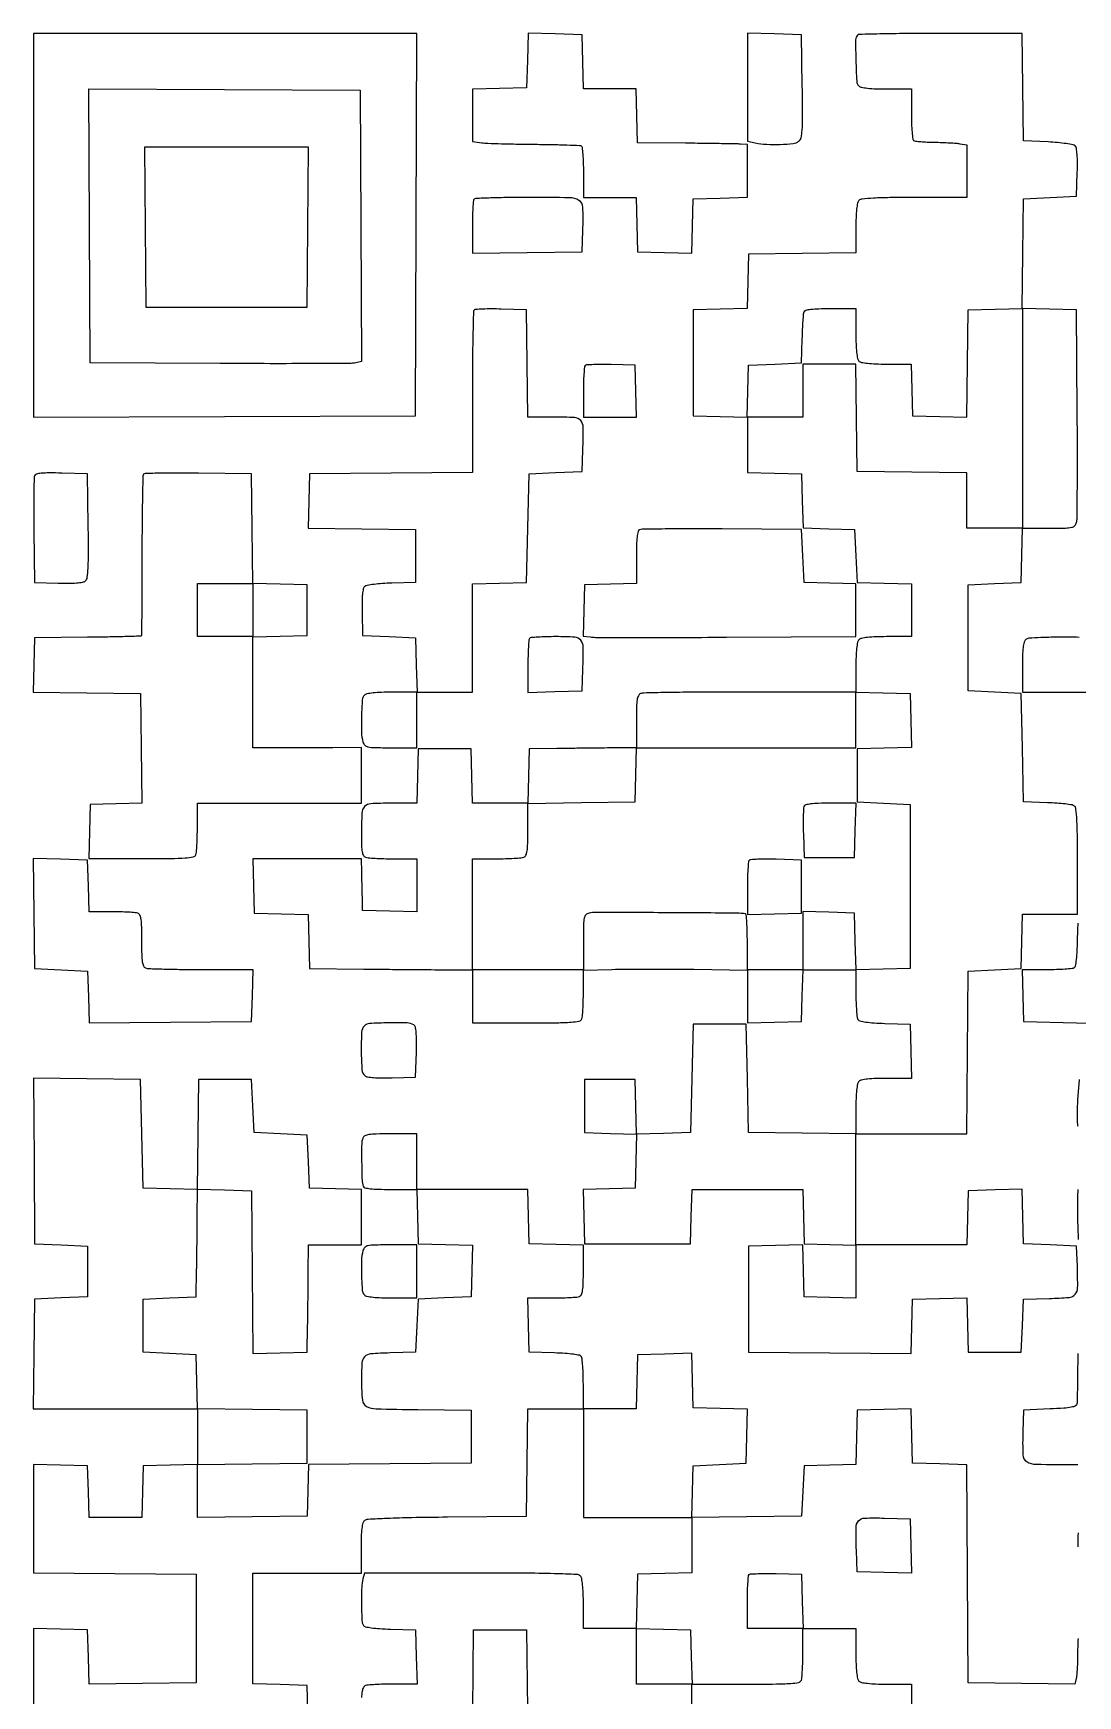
# Model space of a CAD drawing. Extents: x 179 to 1071, y 112 to 1107.
# Drawn here: x 179 to 593, y 448 to 1107 of the extents above; entities that cross this region are included whole.
import ezdxf

# ---------------------------------------------------------------- set-up
doc = ezdxf.new("R2010")
doc.units = 0

msp = doc.modelspace()

# ---------------------------------------------------------------- linework, layer by layer
for points in [[(179, 1030.993714), (179, 954.987428), (254.75, 955.243714), (330.5, 955.5), (330.756286, 1031.25), (331.012572, 1107), (255.006286, 1107), (179, 1107)], [(223.235953, 1030.25), (223.5, 998.5), (255.5, 998.5), (287.5, 998.5), (287.764047, 1030.25), (288.028094, 1062), (255.5, 1062), (222.971906, 1062)], [(266, 878.5), (266, 868), (255, 868), (244, 868), (244, 878.5), (244, 889), (255, 889), (266, 889)], [(439.783832, 463.75), (440.067663, 453), (429.033832, 453), (418, 453), (418, 464.033832), (418, 475.067663), (428.75, 474.783832), (439.5, 474.5)]]:
    msp.add_lwpolyline(points, close=True)
for points in [[(505.666667, 1106.333333, 0.198875), (504.892492, 1104.464691, 0.006657), (505.000141, 1096.291387, 0.006951), (505.329065, 1088.151095, 0.184841), (506.2, 1086.2, 0.150969), (507.200304, 1085.671932, 0.019349), (509.630442, 1085.311224, 0.018472), (512.928253, 1085.074295, 0.008695), (517.2, 1085), (527, 1085), (527, 1075.059017, 0.008604), (527.066269, 1071.208327, 0.013124), (527.268904, 1067.872006, 0.007655), (527.550721, 1065.124555, 0.228795), (527.915418, 1064.552274, 0.111988), (528.58058, 1064.324048, 0.006619), (530.716466, 1064.122159, 0.009715), (533.289116, 1063.963546, 0.006992), (536.165418, 1063.882522, -0.005241), (539.17514, 1063.808289, -0.005397), (542.153279, 1063.67139, -0.005231), (544.731652, 1063.497881, -0.022795), (546.25, 1063.309809), (549, 1062.841089), (549, 1052.420545), (549, 1042), (528.2, 1042, 0.003169), (518.406919, 1041.937931, 0.010454), (511.954487, 1041.721154, 0.00933), (507.461896, 1041.391927, 0.175156), (506.2, 1040.8, 0.150894), (505.672136, 1039.800435, 0.019373), (505.311349, 1037.373826, 0.018496), (505.074341, 1034.081752, 0.008721), (505, 1029.819888), (505, 1020.039775), (483.75, 1019.769888), (462.5, 1019.5), (462.216508, 1008.783492), (461.933016, 998.066984), (451.216508, 997.783492), (440.5, 997.5), (440.5, 976.5), (440.5, 955.5), (451.25, 955.216168), (462, 954.932337), (462, 944), (462, 933.067663), (472.75, 932.783832), (483.5, 932.5), (483.783481, 921.784613), (484.066961, 911.069227), (494.283481, 910.784613), (504.5, 910.5), (505, 900), (505.5, 889.5), (516.25, 889.216168), (527, 888.932337), (527, 878.466168), (527, 868), (517.2, 868, 0.008695), (512.928253, 867.925705, 0.018472), (509.630442, 867.688776, 0.019349), (507.200304, 867.328068, 0.150969), (506.2, 866.8, 0.150969), (505.671932, 865.799696, 0.019349), (505.311224, 863.369558, 0.018472), (505.074295, 860.071747, 0.008695), (505, 855.8), (505, 846), (494.25, 845.973362, -0.000642), (488.212281, 845.966151, -0.000131), (477.521757, 845.969898, -0.000138), (465.094062, 845.980928, -0.000129), (452.398534, 845.998975, 0.001908), (440.359051, 845.973262, 0.002942), (429.948866, 845.85005, 0.000953), (420.945163, 845.673333, 0.086434), (419.648534, 845.418624, 0.195966), (418.791202, 844.614419, 0.070596), (418.304872, 842.980979, 0.031957), (418.058626, 840.074714, 0.005159), (418, 834.393011), (418, 824), (407.75, 823.902492, 0.000362), (403.032594, 823.8542, 0.000201), (397.279688, 823.788832, 0.0002), (391.45558, 823.717978, 0.000324), (386.5, 823.652492), (375.5, 823.5), (375.216168, 812.75), (374.932337, 802), (364, 802), (353.067663, 802), (352.783832, 812.75), (352.5, 823.5), (342, 823.5), (331.5, 823.5), (331.216168, 812.75), (330.932337, 802), (320.5828, 802, 0.013006), (312.694238, 801.794773, 0.196913), (310.266387, 800.649204, 0.176581), (309.203904, 798.075541, 0.010071), (309.013655, 789.356989, 0.00766), (309.071521, 785.115935, 0.037109), (309.319308, 782.722219, 0.073747), (309.79184, 781.317789, 0.185226), (310.581787, 780.606989, 0.07203), (311.638111, 780.367894, 0.005915), (314.465525, 780.178303, 0.007831), (317.859224, 780.044305, 0.005951), (321.581787, 780), (331, 780), (331, 769.466168), (331, 758.932337), (320.25, 759.216168), (309.5, 759.5), (309.395178, 764.5, 0.000547), (309.344591, 766.793283, 0.000309), (309.278501, 769.573437, 0.000308), (309.208383, 772.377327, 0.000507), (309.145178, 774.75), (309, 780), (287.466168, 780), (265.932337, 780), (266.216168, 769.25), (266.5, 758.5), (277.216508, 758.216508), (287.933016, 757.933016), (288.216508, 747.216508), (288.5, 736.5), (310, 736.289091, 0.00027), (319.019799, 736.205478, 0.000244), (328.342187, 736.128653, 0.000245), (336.688123, 736.068039, 0.000784), (342.25, 736.039091), (353, 736), (353, 725.5), (353, 715), (374.393011, 715, 0.002045), (386.514173, 715.049566, 0.015901), (392.164693, 715.275578, 0.030015), (395.337463, 715.696146, 0.258697), (396.393011, 716.581787, 0.070804), (396.631736, 717.624647, 0.006394), (396.821697, 720.300325, 0.008202), (396.955666, 723.512323, 0.00632), (397, 727.019404), (397, 735.875232), (408.25, 736.187616, -0.005071), (414.000696, 736.288948, -0.001681), (422.4375, 736.323671, -0.001673), (431.789326, 736.299422, -0.001902), (440.75, 736.212114), (462, 735.924228), (462, 725.428282), (462, 714.932337), (472.75, 715.216168), (483.5, 715.5), (483.784983, 725.75), (484.069966, 736), (494.534983, 736), (505, 736), (505.015313, 726.75, 0.007698), (505.077241, 723.118512, 0.010614), (505.252233, 719.861399, 0.007503), (505.49549, 717.163074, 0.115815), (505.800347, 716.288805, 0.199883), (506.589, 715.737468, 0.01918), (508.944063, 715.315749, 0.019108), (512.199826, 714.987032, 0.00836), (516.535034, 714.788805), (526.5, 714.5), (526.783832, 703.75), (527.067663, 693), (517.233832, 693, 0.008652), (512.945271, 692.925781, 0.018432), (509.637701, 692.688986, 0.019308), (507.201559, 692.328414, 0.151095), (506.2, 691.8, 0.151043), (505.671728, 690.798958, 0.019325), (505.3111, 688.365291, 0.018449), (505.07425, 685.061743, 0.00867), (505, 680.780112), (505, 670.960225), (483.75, 671.230112), (462.5, 671.5), (462, 693), (461.5, 714.5), (451, 714.5), (440.5, 714.5), (440, 693), (439.5, 671.5), (428.784171, 671.216515), (418.068343, 670.93303), (417.784171, 681.716515), (417.5, 692.5), (407.5, 692.5), (397.5, 692.5), (397.5, 682), (397.5, 671.5), (407.783473, 671.214647), (418.066946, 670.929295), (417.783473, 660.214647), (417.5, 649.5), (407.216527, 649.214647), (396.933054, 648.929295), (397.216527, 638.214647), (397.5, 627.5), (418.5, 627.5), (439.5, 627.5), (439.783832, 638.25), (440.067663, 649), (462, 649), (483.932337, 649), (484.216168, 638.25), (484.5, 627.5), (494.75, 627.215017), (505, 626.930034), (505, 616.430034), (505, 605.930034), (494.75, 606.215017), (484.5, 606.5), (484.214647, 616.783473), (483.929295, 627.066946), (473.214647, 626.783473), (462.5, 626.5), (462.5, 605.5), (462.5, 584.5), (494.716028, 584.236192), (526.932056, 583.972383), (527.216028, 594.736192), (527.5, 605.5), (538.215829, 605.783485), (548.931657, 606.06697), (549.215829, 595.283485), (549.5, 584.5), (560, 584.5), (570.5, 584.5), (571, 595), (571.5, 605.5), (581.7397, 605.784869, 0.013482), (589.526579, 606.211819, 0.195806), (591.939704, 607.432921, 0.179106), (592.924926, 610.041159, 0.010944), (592.796504, 618.503355), (592.5, 626.5), (582, 627), (571.5, 627.5), (571.215829, 638.283485), (570.931657, 649.06697), (560.215829, 648.783485), (549.5, 648.5), (549.216168, 637.75), (548.932337, 627), (526.966168, 627), (505, 627), (505, 649), (505, 671), (526.986147, 671), (548.972294, 671), (549.236147, 703.25), (549.5, 735.5), (560, 736), (570.5, 736.5), (570.783832, 747.25), (571.067663, 758), (581.985862, 758), (592.90406, 758), (592.888971, 778.929889, 0.002971), (592.821498, 789.055449, 0.011134), (592.599783, 795.410627, 0.010684), (592.261736, 799.707748, 0.197042), (591.632817, 800.889771, 0.133166), (590.713965, 801.308899, 0.010069), (587.981589, 801.702426, 0.013321), (584.654464, 802.023694, 0.009729), (580.945876, 802.209882), (571.5, 802.5), (571, 824), (570.5, 845.5), (560, 846), (549.5, 846.5), (549.5, 867.5), (549.5, 888.5), (560, 889), (570.5, 889.5), (570.783832, 900.25), (571.067663, 911), (581.51478, 911, 0.003691), (588.105481, 911.048659, 0.046869), (590.566907, 911.316615, 0.149114), (591.797142, 911.985744, 0.136765), (592.495635, 913.25, 0.056115), (592.706143, 914.984136, 0.000617), (592.794837, 926.882812, 0.001921), (592.827536, 940.623377, 0.001249), (592.764687, 956.5), (592.5, 997.5), (581.730592, 997.784029), (570.961185, 998.068057), (571.230592, 1019.784029), (571.5, 1041.5), (582, 1042), (592.5, 1042.5), (592.789648, 1051.910352, 0.009052), (592.840268, 1055.906317, 0.017612), (592.710631, 1059.093133, 0.016788), (592.446066, 1061.500693, 0.161989), (591.991548, 1062.408452, 0.150833), (591.136984, 1062.859873, 0.010075), (588.373393, 1063.324107, 0.013797), (584.997628, 1063.726659, 0.009853), (581.2019, 1063.9981), (571.5, 1064.5), (571.230112, 1085.75), (570.960225, 1107), (538.646779, 1107, 0.001931), (526.210571, 1106.95197, 0.003122), (515.629575, 1106.804167, 0.000554), (506.302962, 1106.605295, 0.19309)], [(374.784171, 1096.283485), (374.5, 1085.5), (363.75, 1085.216168), (353, 1084.932337), (353, 1074.554066), (353, 1064.175796), (356.75, 1063.69676, 0.02198), (359.094293, 1063.501493, 0.002391), (364.51185, 1063.31523, 0.002926), (370.967285, 1063.161996, 0.002357), (377.907362, 1063.070624, -0.002757), (384.640204, 1062.976604, -0.004276), (390.448837, 1062.813755, -0.001397), (395.461842, 1062.616273, -0.128553), (396.157362, 1062.402745, -0.231576), (396.493773, 1061.868647, -0.006648), (396.752475, 1059.114781, -0.012172), (396.939035, 1055.788565, -0.007922), (397, 1051.940983), (397, 1042), (407.466168, 1042), (417.932337, 1042), (418.216168, 1031.25), (418.5, 1020.5), (429.215829, 1020.216515), (439.931657, 1019.93303), (440.215829, 1030.716515), (440.5, 1041.5), (451.25, 1041.783832), (462, 1042.067663), (462, 1052.533832), (462, 1063), (459.25, 1063.153785, 0.009393), (457.393775, 1063.222642, 0.000547), (451.726562, 1063.32012, 0.00083), (444.978218, 1063.417603, 0.000611), (437.5, 1063.504081), (418.5, 1063.700592), (418.216168, 1074.350296), (417.932337, 1085), (407.5, 1085), (397.067663, 1085), (396.783832, 1095.75), (396.5, 1106.5), (385.784171, 1106.783485), (375.068343, 1107.06697)], [(462, 1085.658832), (462, 1064.25), (465.125, 1063.625, 0.037488), (469.57878, 1063.076869, 0.020993), (475.038563, 1063.046645, 0.016944), (480.132762, 1063.405507, 0.132558), (482.330365, 1064.252301, 0.179932), (483.280943, 1065.692576, 0.040311), (483.718443, 1068.65261, 0.017809), (483.881486, 1073.988193, 0.002045), (483.771494, 1086.002301), (483.5, 1106.5), (472.75, 1106.783832), (462, 1107.067663)], [(308.758677, 1030.77123), (309.017354, 977.04246), (306.758677, 976.494347, -0.057902), (304.987826, 976.276519, -0.000418), (290.035361, 976.188577, -0.001589), (272.903102, 976.156579, -0.001017), (253, 976.223117), (201.5, 976.5), (201.241383, 1030.758691), (200.982767, 1085.017383), (254.741383, 1084.758691), (308.5, 1084.5)], [(353.666667, 1041.333333, 0.178606), (353.399791, 1040.754352, 0.004501), (353.195833, 1037.821355, 0.009096), (353.048276, 1034.329587, 0.006011), (353, 1030.313831), (353, 1019.960995), (374.75, 1020.230498), (396.5, 1020.5), (396.795054, 1029, 0.016821), (396.804793, 1038.188425, 0.254651), (395.243469, 1040.845365, 0.132294), (391.618133, 1041.879023, 0.003672), (375.147615, 1042, 0.002996), (367.120676, 1041.951903, 0.00476), (360.251695, 1041.804167, 0.001279), (354.287636, 1041.603795, 0.189536)], [(353.699448, 997.366114, 0.19268), (353.414307, 996.700441, 0.000626), (353.205463, 987.525157, 0.003319), (353.0504, 977.096236, 0.002057), (353, 964.847186), (353, 933.027706), (320.75, 932.763853), (288.5, 932.5), (288.216371, 921.769986), (287.932742, 911.039971), (309.216371, 910.769986), (330.5, 910.5), (330.5, 900), (330.5, 889.5), (321.054124, 889.209882, 0.009872), (317.344222, 889.022568, 0.013478), (314.012996, 888.697932, 0.010272), (311.278232, 888.29958, 0.132654), (310.348748, 887.874472, 0.165771), (309.775651, 886.938715, 0.029529), (309.440097, 884.884549, 0.022993), (309.270289, 881.903576, 0.008333), (309.294624, 877.66459), (309.5, 868.5), (320, 868), (330.5, 867.5), (330.783832, 856.75), (331.067663, 846), (321.233832, 846, 0.008652), (316.945271, 845.925781, 0.018432), (313.637701, 845.688986, 0.019308), (311.201559, 845.328414, 0.151095), (310.2, 844.8, 0.180438), (309.359131, 842.958582, 0.010157), (309.033618, 836.583513, 0.015809), (309.039417, 830.235482, 0.05739), (309.630286, 826.25, 0.133542), (310.365943, 824.986773, 0.144985), (311.618562, 824.318691, 0.046747), (314.088289, 824.049468, 0.003789), (320.616631, 824), (331, 824), (331, 835), (331, 846), (342, 846), (353, 846), (353, 867.466168), (353, 888.932337), (363.75, 889.216168), (374.5, 889.5), (375, 911), (375.5, 932.5), (386, 933), (396.5, 933.5), (396.795054, 942, 0.009918), (396.928298, 950.963748, 0.179473), (395.934802, 953.602115, 0.203371), (393.506159, 954.787973, 0.013241), (385.500836, 955), (375.039775, 955), (374.769888, 976.25), (374.5, 997.5), (364.449448, 997.782781, 0.006672), (360.547259, 997.840477, 0.010046), (357.145783, 997.777033, 0.005301), (354.300668, 997.636532, 0.183378)], [(505, 988.2, 0.008695), (505.074295, 983.928253, 0.018472), (505.311224, 980.630442, 0.019349), (505.671932, 978.200304, 0.150969), (506.2, 977.2, 0.150838), (507.199003, 976.672291, 0.019392), (509.622935, 976.311444, 0.018513), (512.910654, 976.074375, 0.00874), (517.165017, 976), (526.930034, 976), (527.215017, 965.75), (527.5, 955.5), (538.230014, 955.216371), (548.960029, 954.932742), (549.230014, 976.216371), (549.5, 997.5), (560.25, 997.783832), (571, 998.067663), (571, 954.533832), (571, 911), (560, 911), (549, 911), (549, 921.980498), (549, 932.960995), (527.25, 933.230498), (505.5, 933.5), (505.230112, 954.75), (504.960225, 976), (494.480112, 976), (484, 976), (484, 965.5), (484, 955), (472.965017, 955), (461.930034, 955), (462.215017, 965.25), (462.5, 975.5), (473, 976), (483.5, 976.5), (483.766667, 986, -0.004064), (483.901725, 989.730129, -0.005607), (484.08776, 993.076563, -0.003647), (484.295521, 995.877413, -0.066498), (484.485282, 996.75, -0.252101), (485.148935, 997.343858, -0.02935), (487.178172, 997.707584, -0.022724), (490.274447, 997.934753, -0.006949), (494.968615, 998), (505, 998)], [(397.700461, 975.367127, 0.176204), (397.420729, 974.767614, 0.005336), (397.20576, 971.983885, 0.009955), (397.050761, 968.652273, 0.006646), (397, 964.833333), (397, 955), (407.534983, 955), (418.069966, 955), (417.784983, 965.25), (417.5, 975.5), (407.950461, 975.783794, 0.007041), (404.240283, 975.841782, 0.010544), (401.000338, 975.778463, 0.005798), (398.297812, 975.637197, 0.182377)], [(222.685943, 932.352609, 0.192979), (222.406586, 931.699397, 0.000617), (222.21033, 922.623872, 0.003296), (222.06805, 912.310909, 0.002042), (222.030274, 900.19694, -0.001119), (222.014902, 888.104254, -0.001833), (221.941415, 877.861206, -0.000191), (221.838786, 868.716841, -0.195898), (221.685065, 868.351731, -0.190996), (221.324586, 868.195933, -0.000419), (215.279019, 868.016519, -0.002698), (208.446314, 867.856373, -0.001663), (200.40472, 867.738054), (179.5, 867.5), (179.216371, 856.769986), (178.932742, 846.039971), (200.216371, 845.769986), (221.5, 845.5), (221.769404, 823.785197), (222.038809, 802.070395), (211.769404, 801.785197), (201.5, 801.5), (201.216506, 790.783333), (200.933013, 780.066667), (221.872309, 780.066667, 0.002151), (233.592083, 780.117089, 0.015797), (239.190744, 780.342248, 0.02844), (242.37277, 780.753888, 0.260375), (243.405802, 781.615121, 0.072442), (243.639985, 782.653694, 0.005754), (243.825454, 785.475316, 0.007705), (243.956638, 788.861621, 0.005828), (244, 792.581787), (244, 802), (276.5, 802), (309, 802), (309, 813.074508), (309, 824.149017), (297.75, 823.990942, -0.001625), (292.698044, 823.936374, -0.001022), (286.79375, 823.90385, -0.001025), (280.984362, 823.89563, -0.001879), (276.25, 823.916434), (266, 824), (266, 845.966168), (266, 867.932337), (276.75, 868.216168), (287.5, 868.5), (287.5, 878.5), (287.5, 888.5), (276.769409, 888.783635), (266.038817, 889.06727), (265.769409, 910.783635), (265.5, 932.5), (244.436013, 932.769346, 0.003085), (236.311964, 932.823098, 0.004901), (229.358035, 932.758035, 0.001338), (223.324375, 932.626271, 0.19255)], [(179.460699, 931.75818, 0.087787), (179.264261, 930.743783, 0.001376), (179.184809, 924.817509, 0.003604), (179.161015, 917.914021, 0.002374), (179.228584, 909.973), (179.5, 889.5), (188.850715, 889.211141, 0.009058), (192.95183, 889.15878, 0.018855), (196.145664, 889.296368, 0.020577), (198.513249, 889.586428, 0.133197), (199.597505, 890.080922, 0.189202), (200.334013, 891.416086, 0.019355), (200.669689, 895.078371, 0.013605), (200.821036, 901.014527, 0.002561), (200.746789, 911.86978), (200.5, 932.5), (190.232115, 932.785181, 0.006024), (185.155199, 932.864994, 0.024688), (182.079318, 932.724352, 0.038626), (180.174323, 932.392889, 0.243366)], [(419.25, 910.344934, 0.244078), (418.6551, 909.64367, 0.027626), (418.292421, 907.524359, 0.021846), (418.065315, 904.311291, 0.00672), (418, 899.45165), (418, 889.069966), (407.75, 888.784983), (397.5, 888.5), (397.216325, 878.368442), (396.932649, 868.236884), (399.716325, 867.868442, 0.032109), (401.846877, 867.724629, 0.000336), (416.736983, 867.686931, 0.001074), (433.90622, 867.691875, 0.000698), (453.75, 867.767917), (505, 868.035835), (505, 878.482934), (505, 888.930034), (494.75, 889.215017), (484.5, 889.5), (484, 900), (483.5, 910.5), (452, 910.678267, 0.001539), (439.835393, 910.709662, 0.00242), (429.385938, 910.653885, 0.00061), (420.258048, 910.549851, 0.094244)], [(375.666667, 867.333333, 0.178637), (375.399783, 866.754242, 0.004491), (375.195833, 863.817145, 0.009085), (375.048275, 860.320751, 0.006002), (375, 856.299502), (375, 845.932337), (385.75, 846.216168), (396.5, 846.5), (396.795054, 855, 0.009626), (396.932798, 863.916466, 0.172284), (395.978172, 866.572651, 0.209042), (393.626, 867.774609, 0.015066), (386.147615, 868, 0.006339), (382.338339, 867.951706, 0.009542), (379.020445, 867.804167, 0.004928), (376.241287, 867.599873, 0.177367)], [(526.783485, 834.784171), (527.06697, 824.068343), (516.283485, 823.784171), (505.5, 823.5), (505.5, 813), (505.5, 802.5), (516, 802), (526.5, 801.5), (526.5, 769), (526.5, 736.5), (515.783064, 736.216504), (505.066129, 735.933007), (504.783064, 747.216504), (504.5, 758.5), (494.25, 758.784983), (484, 759.069966), (484, 747.534983), (484, 736), (473, 736), (462, 736), (462, 747, 0.006388), (461.945991, 751.227221, 0.010421), (461.779688, 754.809305, 0.004351), (461.551737, 757.805402, 0.338095), (461.25, 758.138059, 0.043907), (457.892492, 758.455558, 0.000327), (430.060272, 758.619025, 0.000261), (401.939624, 758.751165, 0.05575), (399.25, 758.46171, 0.142977), (397.982354, 757.764874, 0.148737), (397.312604, 756.505698, 0.045021), (397.047282, 753.952494, 0.003391), (397, 746.980948), (397, 736), (375, 736), (353, 736), (353, 758), (353, 780), (362.418213, 780, 0.005951), (366.140776, 780.044305, 0.007831), (369.534475, 780.178303, 0.005915), (372.361889, 780.367894, 0.07203), (373.418213, 780.606989, 0.20506), (374.232204, 781.397746, 0.063156), (374.697249, 783.083197, 0.030412), (374.940376, 786.031766, 0.005366), (375, 791.587101), (375, 801.960225), (396.25, 802.230112), (417.5, 802.5), (417.783832, 813.25), (418.067663, 824), (461.533832, 824), (505, 824), (505, 835.033832), (505, 846.067663), (515.75, 845.783832), (526.5, 845.5)], [(484.428774, 800.674983, 0.081654), (484.239658, 799.758353, 0.005045), (484.154817, 796.970602, 0.007376), (484.136178, 793.631743, 0.005394), (484.210159, 789.924983), (484.5, 780.5), (494.5, 780.5), (504.5, 780.5), (504.783832, 791.25), (505.067663, 802), (495.002447, 802, 0.006587), (490.126428, 801.935763, 0.024584), (487.068829, 801.70446, 0.036283), (485.137913, 801.318677, 0.238012)], [(179.230403, 758.284031), (179.5, 736.5), (190, 736), (200.5, 735.5), (200.785136, 725.236193), (201.070271, 714.972387), (233.285136, 715.236193), (265.5, 715.5), (265.784983, 725.75), (266.069966, 736), (245.616771, 736, -0.002766), (237.664463, 736.043994, -0.004119), (230.707051, 736.178303, -0.001836), (224.779678, 736.36336, -0.083072), (223.581787, 736.606989, -0.204366), (222.768616, 737.394846, -0.063541), (222.303198, 739.06926, -0.030628), (222.059794, 741.996324, -0.005432), (222, 747.5, 0.005432), (221.940206, 753.003676, 0.030628), (221.696802, 755.93074, 0.063541), (221.231384, 757.605154, 0.204366), (220.418213, 758.393011, 0.070866), (219.374672, 758.631754, 0.00637), (216.691626, 758.821697, 0.008183), (213.470775, 758.955668, 0.006301), (209.953196, 759), (201.069966, 759), (200.784983, 769.25), (200.5, 779.5), (189.730403, 779.784031), (178.960806, 780.068061)], [(462.699448, 779.366114, 0.177529), (462.419756, 778.762646, 0.004871), (462.205463, 775.826775, 0.009484), (462.050667, 772.323038, 0.006296), (462, 768.299502), (462, 757.932337), (472.75, 758.216168), (483.5, 758.5), (483.5, 769), (483.5, 779.5), (473.449448, 779.782781, 0.006672), (469.547259, 779.840477, 0.010046), (466.145783, 779.777033, 0.005301), (463.300668, 779.636532, 0.183378)], [(310.2, 713.8, 0.186516), (309.092457, 711.297106, 0.01448), (308.951839, 703.838575, 0.013873), (309.234832, 696.365601, 0.20596), (310.399285, 694.083586, 0.132968), (311.486141, 693.587315, 0.020746), (313.849829, 693.296386, 0.018924), (317.042317, 693.15859, 0.009044), (321.149285, 693.211141), (330.5, 693.5), (330.788231, 703.417355, 0.006827), (330.861823, 708.195195, 0.023663), (330.721018, 711.282937, 0.033714), (330.395734, 713.294865, 0.19692), (329.788231, 714.152042, 0.135963), (327.14717, 714.954873, 0.010702), (319.734599, 714.980317, 0.009077), (312.237199, 714.709362, 0.184843)], [(309.630286, 624.75, 0.056494), (309.049061, 620.877272, 0.01714), (309.038202, 614.929885, 0.011416), (309.365761, 609.010623, 0.178688), (310.2, 607.2, 0.150969), (311.200304, 606.671932, 0.019349), (313.630442, 606.311224, 0.018472), (316.928253, 606.074295, 0.008695), (321.2, 606), (331, 606), (331, 616.5), (331, 627), (320.616631, 627, 0.003789), (314.088289, 626.950532, 0.046747), (311.618562, 626.681309, 0.144985), (310.365943, 626.013227, 0.133542)], [(526.784178, 507.715822), (527.068357, 496.931643), (516.284178, 497.215822), (505.5, 497.5), (505.204946, 506, -0.009619), (505.065344, 515.028591, -0.179386), (506.048609, 517.650621, -0.210395), (508.4457, 518.785832, -0.013848), (516.277755, 518.784677), (526.5, 518.5)], [(483.783832, 485.75), (484.067663, 475), (473.033832, 475), (462, 475), (462, 485.333333, -0.006317), (462.050668, 489.343898, -0.009512), (462.205463, 492.836713, -0.004898), (462.419778, 495.762931, -0.177451), (462.699448, 496.366114, -0.183378), (463.300668, 496.636532, -0.005301), (466.145783, 496.777033, -0.010046), (469.547259, 496.840477, -0.006672), (473.449448, 496.782781), (483.5, 496.5)]]:
    msp.add_lwpolyline(points, format="xyb", close=True)
for points in [[(636.686515, 949.455578, -0.000008), (636.754941, 955.279687, -0.000008), (636.822714, 961.032592, -0.000014)], [(593.5694, 867.72256, 0.003621), (584.684442, 867.757426, 0.009429), (578.292587, 867.61566, 0.007106), (573.579521, 867.355019, 0.15709), (572.3194, 866.850116, 0.161949), (571.701668, 865.858135, 0.029054), (571.311108, 863.684227, 0.022241), (571.070958, 860.496609, 0.007681), (571, 855.877555), (571, 846), (592.5, 846), (614, 846)], [(593.027433, 754.444164, 0.008146), (592.840615, 751.071587, 0.005673), (592.735017, 747.260249, -0.009673), (592.598774, 743.445383, -0.014638), (592.31901, 740.135347, -0.009858), (591.958266, 737.445347, -0.203152), (591.537699, 736.765313, -0.131162), (590.749938, 736.473073, -0.006303), (587.930485, 736.241942, -0.00994), (584.539216, 736.074584, -0.006967), (580.715017, 736.015313), (570.930034, 736), (571.215017, 725.75), (571.5, 715.5), (592.5, 715), (613.5, 714.5)], [(593.096337, 471.070962, 0.00982), (592.956918, 468.3415, 0.007049), (592.904095, 465.28807, -0.006357), (592.853991, 462.139959, -0.00719), (592.724075, 459.121063, -0.006624), (592.542938, 456.561021, -0.038788), (592.326266, 455.230442), (591.773366, 452.960884), (570.636683, 453.230442), (549.5, 453.5), (549.239403, 496.716276), (548.978805, 539.932552), (538.239403, 540.216276), (527.5, 540.5), (527.215829, 551.283485), (526.931657, 562.06697), (516.215829, 561.783485), (505.5, 561.5), (505.216519, 550.784613), (504.933039, 540.069227), (494.716519, 539.784613), (484.5, 539.5), (484, 529.5), (483.5, 519.5), (461.714801, 519.2304), (439.929601, 518.960799), (440.214801, 529.2304), (440.5, 539.5), (451, 540), (461.5, 540.5), (461.783485, 551.215829), (462.06697, 561.931657), (451.283485, 562.215829), (440.5, 562.5), (440.215829, 573.283485), (439.931657, 584.06697), (429.215829, 583.783485), (418.5, 583.5), (418.216168, 572.75), (417.932337, 562), (407.466168, 562), (397, 562), (396.984687, 571.75, 0.007309), (396.922789, 575.573123, 0.010173), (396.747767, 578.991726, 0.006962), (396.504905, 581.827893, 0.117226), (396.199653, 582.711195, 0.199883), (395.411, 583.262532, 0.01918), (393.055937, 583.684251, 0.019108), (389.800174, 584.012968, 0.00836), (385.464966, 584.211195), (375.5, 584.5), (375.216168, 595.25), (374.932337, 606), (384.384381, 606, 0.00593), (388.119908, 606.044304, 0.007809), (391.524537, 606.178303, 0.005887), (394.361111, 606.367872, 0.0721), (395.418213, 606.606989, 0.200876), (396.227252, 607.380394, 0.065453), (396.694499, 609.000914, 0.031733), (396.93933, 611.822523, 0.005777), (397, 617.073157), (397, 626.932337), (386.25, 627.216168), (375.5, 627.5), (375.216168, 638.25), (374.932337, 649), (352.966168, 649), (331, 649), (331, 660), (331, 671), (320.606989, 671, 0.005091), (314.884016, 670.941722, 0.032548), (311.995098, 670.694294, 0.073411), (310.380336, 670.199965, 0.192516), (309.571759, 669.326404, 0.088636), (309.122527, 666.985463, 0.005396), (309.108249, 659.829191, 0.00562), (309.251167, 652.69703, 0.083054), (309.739574, 650.25, 0.250222), (310.422186, 649.654087, 0.028118), (312.52002, 649.291615, 0.022035), (315.715414, 649.064969, 0.006687), (320.573157, 649), (330.932337, 649), (331.216168, 638.25), (331.5, 627.5), (342.284606, 627.215817), (353.069211, 626.931635), (352.784606, 616.715817), (352.5, 606.5), (342, 606), (331.5, 605.5), (331, 595), (330.5, 584.5), (320.357794, 584.216207, 0.012326), (312.731687, 583.81452, 0.177597), (310.305544, 582.705356, 0.185965), (309.228444, 580.311055, 0.013753), (309.027309, 573, 0.024414), (309.3947, 565.480434, 0.257272), (311.074574, 563.031598, 0.110514), (314.841084, 562.086765, 0.003223), (331.361515, 561.769563), (352.5, 561.5), (352.5, 551), (352.5, 540.5), (320.284831, 540.236193), (288.069661, 539.972386), (287.784831, 529.736193), (287.5, 519.5), (265.75, 519.230498), (244, 518.960995), (244, 529.460995), (244, 539.960995), (265.75, 540.230498), (287.5, 540.5), (287.5, 551), (287.5, 561.5), (265.783635, 561.769409), (244.06727, 562.038817), (243.783635, 572.769409), (243.5, 583.5), (233, 584), (222.5, 584.5), (222.5, 595), (222.5, 605.5), (233, 606), (243.5, 606.5), (243.703106, 617, 0.001206), (243.784367, 621.799418, 0.000693), (243.860325, 627.583376, 0.000692), (243.920532, 633.394302, 0.001157), (243.953106, 638.283832), (244, 649.067663), (254.75, 648.783832), (265.5, 648.5), (265.763898, 616.216309), (266.027795, 583.932619), (276.763898, 584.216309), (287.5, 584.5), (287.703106, 595, 0.001202), (287.784366, 599.797098, 0.000693), (287.860325, 605.573437, 0.000692), (287.920534, 611.373532, 0.001159), (287.953106, 616.25), (288, 627), (298.5, 627), (309, 627), (309, 637.965017), (309, 648.930034), (298.75, 649.215017), (288.5, 649.5), (288, 660), (287.5, 670.5), (277, 671), (266.5, 671.5), (266, 682), (265.5, 692.5), (255, 692.5), (244.5, 692.5), (244.230404, 670.716367), (243.960808, 648.932734), (233.230404, 649.216367), (222.5, 649.5), (222, 671), (221.5, 692.5), (200.23631, 692.769928), (178.97262, 693.039855), (179.23631, 660.269928), (179.5, 627.5), (190, 627), (200.5, 626.5), (200.5, 616.5), (200.5, 606.5), (190, 606), (179.5, 605.5), (179.230498, 583.75), (178.960995, 562), (211.480498, 562), (244, 562), (244, 551.033832), (244, 540.067663), (233.25, 539.783832), (222.5, 539.5), (222.215017, 529.25), (221.930034, 519), (211.5, 519), (201.069966, 519), (200.784983, 529.25), (200.5, 539.5), (189.75, 539.783832), (179, 540.067663), (179, 518.547685), (179, 497.027706), (211.25, 496.763853), (243.5, 496.5), (243.5, 475), (243.5, 453.5), (222.284032, 453.230211), (201.068065, 452.960423), (200.784032, 463.730211), (200.5, 474.5), (189.75, 474.783832), (179, 475.067663), (179, 442.533832)], [(593.5, 692.5), (592.919281, 684.5, 0.00937), (592.74472, 681.253878, 0.010411), (592.700269, 678.115625, 0.009827), (592.770586, 675.443633, 0.052207), (592.989186, 674, 0.109472)], [(593, 649), (592.894476, 646.25, 0.010986), (592.807515, 640.942229, 0.007538), (592.93197, 634.920782, 0.003163), (593.175978, 629.123903, 0.126971)], [(593, 584), (592.88465, 574.75, -0.001158), (592.830648, 571.097729, -0.001538), (592.763631, 567.776563, -0.001087), (592.692826, 564.992261, -0.015484), (592.63465, 564, -0.272428), (592.075191, 563.218781, -0.057935), (590.412305, 562.701411, -0.029047), (587.440865, 562.319532, -0.005539), (582, 562), (571.5, 561.5), (571.204946, 553, 0.016959), (571.197749, 543.81204, 0.255404), (572.767634, 541.152517, 0.131484), (576.412428, 540.120352, 0.003624), (593.019052, 540)], [(287.784606, 442.284183), (287.5, 452.5), (276.75, 452.783832), (266, 453.067663), (266, 475.033832), (266, 497), (287.5, 497), (309, 497), (309, 506.877555, -0.007611), (309.070803, 511.52833, -0.022626), (309.311832, 514.706722, -0.030227), (309.706905, 516.861083, -0.160422), (310.335018, 517.863077, -0.160713), (311.707475, 518.401764, -0.00336), (319.117732, 518.762199, -0.006154), (329.004508, 519.054681, -0.002212), (343.085018, 519.235522), (374.5, 519.5), (374.769888, 540.75), (375.039775, 562), (386.019888, 562), (397, 562), (397, 540.5), (397, 519), (418.5, 519), (440, 519), (440, 508.033832), (440, 497.067663), (429.25, 496.783832), (418.5, 496.5), (418.216168, 485.75), (417.932337, 475), (407.466168, 475), (397, 475), (397, 484.8, 0.008695), (396.925705, 489.071747, 0.018472), (396.688776, 492.369558, 0.019349), (396.328068, 494.799696, 0.150969), (395.8, 495.8, 0.188355), (394.349238, 496.435814, 0.003262), (385.576022, 496.735776, 0.005546), (373.025825, 496.943642, 0.001367), (352.416631, 497), (310.233263, 497), (309.630286, 494.75, 0.057512), (309.122534, 491.319401, 0.010314), (309.048595, 484.842818, 0.006808), (309.199763, 478.221563, 0.133199), (309.800347, 476.288805, 0.199883), (310.589, 475.737468, 0.01918), (312.944063, 475.315749, 0.019108), (316.199826, 474.987032, 0.00836), (320.535034, 474.788805), (330.5, 474.5), (330.783832, 463.75), (331.067663, 453), (321.615619, 453, 0.00593), (317.880092, 452.955696, 0.007809), (314.475463, 452.821697, 0.005887), (311.638889, 452.632128, 0.0721), (310.581787, 452.393011, 0.190061), (309.785864, 451.663266, 0.071459), (309.315682, 450.197627, 0.035402), (309.070745, 447.679954, 0.006995)], [(593.059548, 512.952209, 0.005337), (593, 507.373509)], [(440, 442.630842), (440, 453), (461.393011, 453, 0.002045), (473.514173, 453.049566, 0.015901), (479.164693, 453.275578, 0.030015), (482.337463, 453.696146, 0.258697), (483.393011, 454.581787, 0.07203), (483.632106, 455.638111, 0.005915), (483.821697, 458.465525, 0.007831), (483.955695, 461.859224, 0.005951), (484, 465.581787), (484, 475), (494.5, 475), (505, 475), (505, 465.2, 0.008695), (505.074295, 460.928253, 0.018472), (505.311224, 457.630442, 0.019349), (505.671932, 455.200304, 0.150969), (506.2, 454.2, 0.150969), (507.200304, 453.671932, 0.019349), (509.630442, 453.311224, 0.018472), (512.928253, 453.074295, 0.008695), (517.2, 453), (527, 453), (527, 442.5)]]:
    msp.add_lwpolyline(points, format="xyb")
msp.add_lwpolyline([(353.236173, 442.269541), (353.5, 474.5), (364, 474.5), (374.5, 474.5), (374.769551, 453.365522), (375.039103, 432.231044)])

doc.saveas('drawing.dxf')
